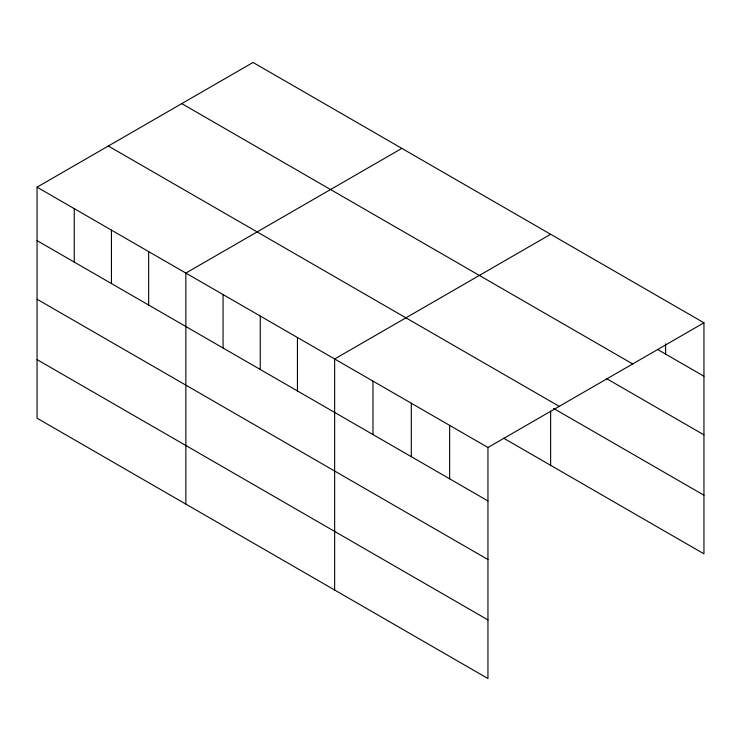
<?xml version="1.0" encoding="UTF-8"?>
<svg xmlns="http://www.w3.org/2000/svg" width="741" height="741" viewBox="0 0 741 741"><rect width="100%" height="100%" fill="white"/><g stroke="black" fill="none" stroke-linecap="round" stroke-linejoin="round"><path stroke-width="1.11" d="M37.05 187.167L487.958 447.499L487.958 678.534L37.05 418.202L37.05 187.167L253.042 62.466L703.95 322.798L703.95 553.833L503.648 438.19M401.844 148.376L185.852 273.077L185.852 504.112M550.637 234.286L334.645 358.987L334.645 590.021M487.958 447.499L703.95 322.798M657.758 349.567L703.95 376.233M181.767 103.62L632.675 363.942M606.657 378.67L703.95 434.847M108.325 146.014L559.233 406.346M553.592 408.421L703.95 495.229M37.05 240.612L487.958 500.944M37.05 299.216L487.958 559.548M37.05 359.598L487.958 619.93M665.622 343.88L665.622 354.105M550.637 411.227L550.637 465.32M449.63 425.371L449.63 478.816M411.301 403.243L411.301 456.688M372.973 381.115L372.973 434.559M297.447 337.507L297.447 390.952M260.248 316.027L260.248 369.472M223.05 294.557L223.05 347.992M148.654 251.597L148.654 305.042M111.446 230.118L111.446 283.562M74.248 208.647L74.248 262.092"/></g></svg>
